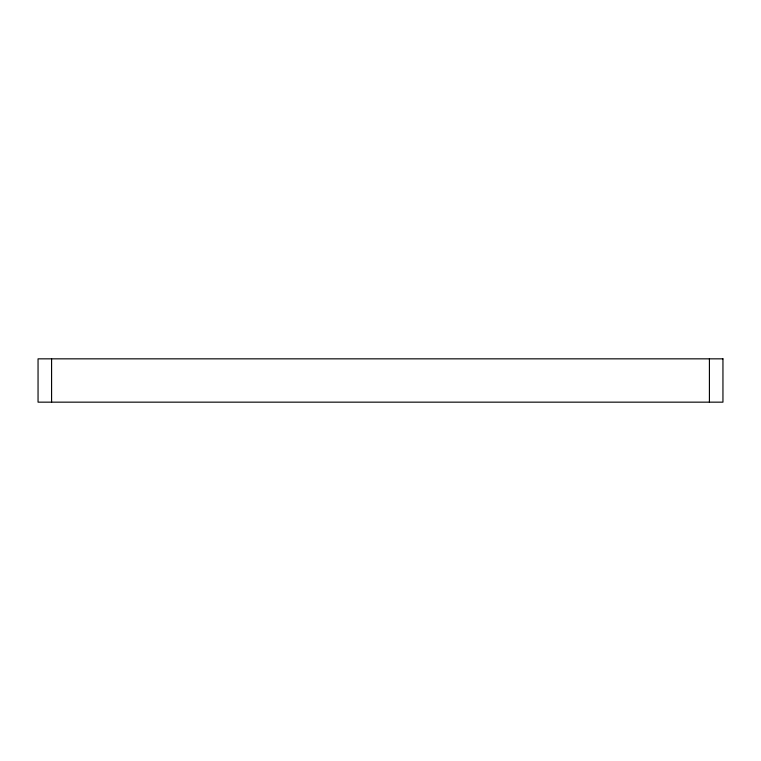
<?xml version="1.0" encoding="UTF-8"?>
<svg xmlns="http://www.w3.org/2000/svg" width="761" height="761" viewBox="0 0 761 761"><rect width="100%" height="100%" fill="white"/><g stroke="black" fill="none" stroke-linecap="round" stroke-linejoin="round"><path stroke-width="1.14" d="M709.414 358.84L709.414 402.16M51.586 358.84L51.586 402.16M722.95 358.84L38.05 358.84L38.05 402.16L722.95 402.16L722.95 358.84"/></g></svg>
